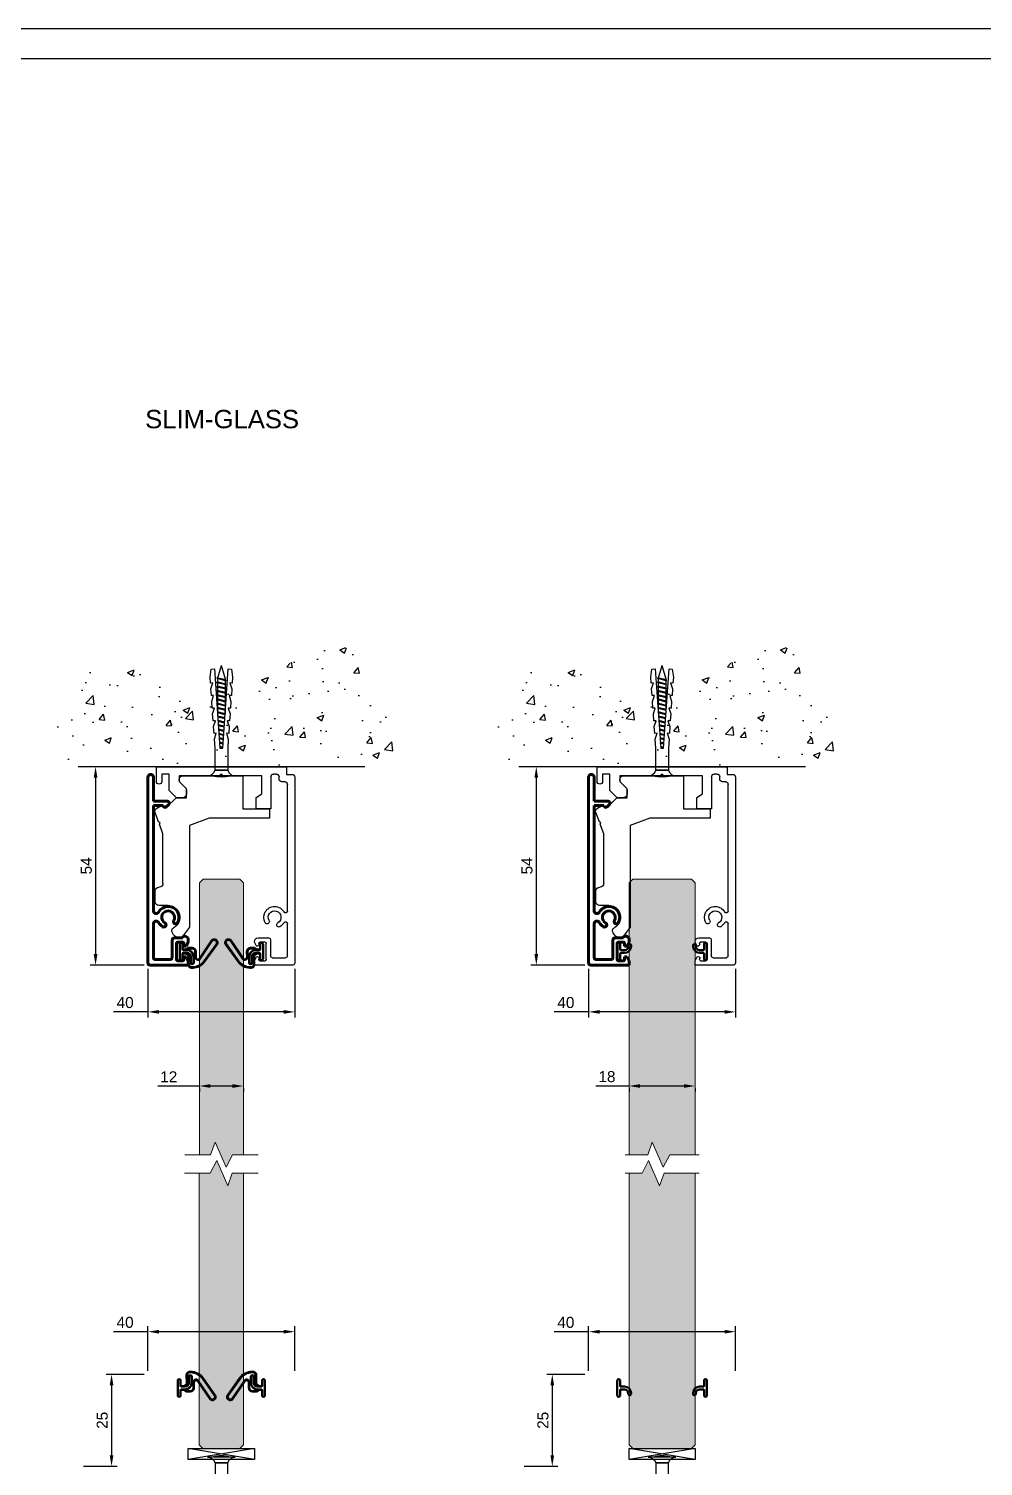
# Model space of a CAD drawing. Header units: millimetres. Extents: x 1915 to 2760, y 1145 to 1739.
# Drawn here: x 2077.9 to 2337.8, y 1347.7 to 1739 of the extents above; entities that cross this region are included whole.
import ezdxf

# ---------------------------------------------------------------- set-up
doc = ezdxf.new("R2010")
doc.units = ezdxf.units.MM
for name, color, linetype in [('48800_-_L2315', 7, 'Continuous'), ('48800_-_L3000', 7, 'Continuous'), ('Blocchi', 7, 'Continuous'), ('PARTENZA_VERTICA', 7, 'Continuous'), ('quote', 3, 'Continuous')]:
    doc.layers.add(name, color=color, linetype=linetype)
for name, color, linetype, lineweight in [('ALUMINIUM', 7, 'Continuous', 30), ('GLASS & JOINTS', 250, 'Continuous', 13), ('Guarnizioni', 30, 'Continuous', 70), ('NOTES', 7, 'Continuous', 15)]:
    doc.layers.add(name, color=color, linetype=linetype, lineweight=lineweight)
doc.layers.add('GLASS HATCH', color=7, linetype='Continuous', true_color=0xb8ffed, transparency=0.5)
doc.styles.get("Standard").update_dxf_attribs({"font": 'arial.ttf'})
doc.dimstyles.new('ISO-25$0', dxfattribs={"dimtxt": 3, "dimasz": 3, "dimexe": 1.5, "dimexo": 1.5, "dimgap": 1, "dimtad": 1, "dimtxsty": 'Standard', "dimcen": 2.5, "dimadec": 0, "dimazin": 0, "dimtfac": 1, "dimtmove": 0, "dimatfit": 3, "dimfxl": 1, "dimarcsym": 0})

# ---------------------------------------------------------------- blocks, each defined once
blk = doc.blocks.new('*D10')
at = {"layer": 'Defpoints', "color": 0, "transparency": 16777216}
for p in [(2124.35, 1451.99), (2136.35, 1451.99), (2136.35, 1451.21)]:
    blk.add_point(p, dxfattribs=at)
at = {"layer": 'quote', "color": 0, "lineweight": -2, "transparency": 16777216}
for p, q in [((2124.35, 1451.21), (2113, 1451.21)), ((2124.35, 1450.49), (2124.35, 1449.71)), ((2133.35, 1451.21), (2127.35, 1451.21)), ((2136.35, 1450.49), (2136.35, 1449.71))]:
    blk.add_line(p, q, dxfattribs=at)
at = {"layer": 'quote', "color": 0, "transparency": 16777216}
for points in [[(2127.35, 1451.71), (2127.35, 1450.71), (2124.35, 1451.21)], [(2133.35, 1451.71), (2133.35, 1450.71), (2136.35, 1451.21)]]:
    blk.add_solid(points, dxfattribs=at)
at = {"layer": 'quote', "color": 0, "transparency": 16777216, "insert": (2115.99, 1453.71), "char_height": 3, "attachment_point": 5}
blk.add_mtext('12', dxfattribs=at)
blk = doc.blocks.new('tassello')
at = {"color": 3}
blk.add_lwpolyline([(3, 0), (-3, 0, -0.340122), (-1.38, -1.25), (1.38, -1.25, -0.340122)], format="xyb", close=True, dxfattribs=at)
blk.add_lwpolyline([(1.87, 0, 0.133333), (-1.88, 0)], format="xyb", dxfattribs=at)
blk.add_lwpolyline([(1.38, -1.25), (-1.38, -1.25), (-1.38, -6), (-1.51, -8), (-1.1, -9.28), (-1.6, -9.24), (-1.71, -10.74), (-1.29, -12.02), (-1.79, -11.99), (-1.9, -13.48), (-1.49, -14.76), (-1.99, -14.73), (-2.09, -16.23), (-1.68, -17.51), (-2.18, -17.47), (-2.28, -18.97), (-1.87, -20.25), (-2.37, -20.22), (-2.46, -21.46), (-2.2, -23.23), (-1.51, -23.28), (-0.3, -6), (0.3, -6), (1.51, -23.28), (2.2, -23.23), (2.46, -21.46), (2.37, -20.22), (1.87, -20.25), (2.28, -18.97), (2.18, -17.47), (1.68, -17.51), (2.09, -16.23), (1.99, -14.73), (1.49, -14.76), (1.9, -13.48), (1.79, -11.99), (1.29, -12.02), (1.71, -10.74), (1.6, -9.24), (1.1, -9.28), (1.51, -8), (1.38, -6)], close=True, dxfattribs=at)
at = {"color": 8}
for points in [[(0.31, -6.22), (-0.32, -6.38)], [(0.3, -6.02), (-0.31, -6.17)], [(0.5, -8.96), (-0.52, -9.21)], [(0.49, -8.76), (-0.51, -9)], [(0.44, -8.05), (-0.46, -8.27)], [(0.43, -7.85), (-0.44, -8.06)], [(0.38, -7.14), (-0.39, -7.32)], [(0.36, -6.93), (-0.38, -7.11)], [(0.75, -12.41), (-0.77, -12.78)], [(0.7, -11.7), (-0.72, -12.05)], [(0.68, -11.5), (-0.71, -11.84)], [(0.63, -10.79), (-0.65, -11.1)], [(0.62, -10.59), (-0.64, -10.89)], [(0.57, -9.87), (-0.59, -10.16)], [(0.55, -9.67), (-0.57, -9.95)], [(0.92, -15.36), (-0.93, -15.81)], [(0.89, -14.44), (-0.92, -14.88)], [(0.92, -15.15), (-0.93, -15.61)], [(0.87, -14.24), (-0.9, -14.67)], [(0.82, -13.53), (-0.85, -13.94)], [(0.81, -13.32), (-0.84, -13.73)], [(-0.82, -13.72), (-0.82, -13.55)], [(-0.82, -14.65), (-0.82, -13.93)], [(-0.82, -15.58), (-0.82, -14.86)], [(0.76, -12.61), (-0.79, -12.99)], [(0.83, -14.25), (0.83, -13.55)], [(0.83, -15.18), (0.83, -14.45)], [(0.83, -16.11), (0.83, -15.38)], [(0.92, -16.29), (-0.93, -16.74)], [(0.92, -17.22), (-0.93, -17.67)], [(0.92, -18.14), (-0.93, -18.6)], [(0.92, -16.08), (-0.93, -16.53)], [(0.92, -17.01), (-0.93, -17.46)], [(0.92, -17.94), (-0.93, -18.39)], [(-0.82, -16.51), (-0.82, -15.79)], [(-0.82, -17.44), (-0.82, -16.72)], [(-0.82, -18.37), (-0.82, -17.64)], [(-0.82, -19.3), (-0.82, -18.57)], [(0.83, -17.03), (0.83, -16.31)], [(0.83, -17.96), (0.83, -17.24)], [(0.83, -18.89), (0.83, -18.17)], [(0.92, -19.07), (-0.93, -19.53)], [(0.92, -20), (-0.93, -20.45)], [(0.92, -20.93), (-0.93, -21.38)], [(0.92, -18.87), (-0.93, -19.32)], [(0.92, -19.8), (-0.93, -20.25)], [(0.92, -20.72), (-0.93, -21.18)], [(-0.82, -20.22), (-0.82, -19.5)], [(-0.82, -21.15), (-0.82, -20.43)], [(-0.8, -21.35), (0, -24.04)], [(0.83, -21.29), (0, -24.04)], [(0.83, -19.82), (0.83, -19.1)], [(0.83, -20.75), (0.83, -20.03)], [(0.83, -21.29), (0.83, -20.95)]]:
    blk.add_lwpolyline(points, dxfattribs=at)
for points in [[(-0.93, -15.61, 0.243659), (-0.93, -15.81)], [(0.92, -15.36, 0.243659), (0.92, -15.15)], [(-0.93, -16.53, 0.243659), (-0.93, -16.74)], [(-0.93, -17.46, 0.243659), (-0.93, -17.67)], [(-0.93, -18.39, 0.243659), (-0.93, -18.6)], [(0.92, -16.29, 0.243659), (0.92, -16.08)], [(0.92, -17.22, 0.243659), (0.92, -17.01)], [(0.92, -18.14, 0.243659), (0.92, -17.94)], [(-0.93, -19.32, 0.243659), (-0.93, -19.53)], [(-0.93, -20.25, 0.243659), (-0.93, -20.45)], [(-0.93, -21.18, 0.243659), (-0.93, -21.38)], [(0.92, -19.07, 0.243659), (0.92, -18.87)], [(0.92, -20, 0.243659), (0.92, -19.8)], [(0.92, -20.93, 0.243659), (0.92, -20.72)]]:
    blk.add_lwpolyline(points, format="xyb", dxfattribs=at)
blk = doc.blocks.new('binario Glass')
at = {"layer": 'ALUMINIUM', "color": 6}
for p, q in [((19.5, 54), (9, 54)), ((9, 54), (9, 52.8)), ((9, 52.8), (9.45, 51.96)), ((10.5, 52.8), (11.9, 52.8)), ((12.2, 52.5), (12.2, 48.1)), ((13.4, 47.1), (13.4, 51.5)), ((13.9, 52), (17.5, 52)), ((18, 51.5), (18, 42.7)), ((20, 2.85), (20, 53.5)), ((9.45, 48.64), (9, 47.8)), ((9, 47.8), (9, 47.6)), ((10.2, 48.1), (10.2, 48.45)), ((11.9, 47.8), (10.5, 47.8)), ((10, 46.6), (12.9, 46.6)), ((18, 39.3), (18, 4.85)), ((-12.2, 8.45), (-14.2, 6.45)), ((-10.5, 8.45), (-12.2, 8.45)), ((13.5, 11.5), (9.5, 11.5)), ((9.5, 11.5), (9.5, 8.4)), ((9.5, 8.4), (11, 7.35)), ((13.5, 2.75), (13.5, 11.5)), ((-17.7, 4), (-17.7, 0)), ((-16.2, 2), (-16.2, 4)), ((-14.2, 6.45), (-14.2, 2)), ((-11.5, 4), (-9.79, 5.71)), ((-11.5, 2.5), (-11.5, 4)), ((-9.5, 6.41), (-9.5, 7.45)), ((11, 7.35), (11, 2.5)), ((17.25, 4.1), (16.45, 4.1)), ((-17.7, 0), (17.7, 0)), ((-14.2, 2), (-16.2, 2)), ((-0.5, 2.5), (-11.5, 2.5)), ((0, 2), (-0.5, 2.5)), ((0.5, 2.5), (0, 2)), ((11, 2.5), (0.5, 2.5)), ((14.95, 2), (14.25, 2)), ((15.7, 3.35), (15.7, 2.75)), ((17.7, 0), (17.7, 2.1)), ((17.7, 2.1), (19.25, 2.1))]:
    blk.add_line(p, q, dxfattribs=at)
for centre, radius, start, end in [((9.86, 52.13), 0.443, 201.6307, 32.8657), ((10.5, 52.5), 0.3, 90, 206.5651), ((11.9, 52.5), 0.3, 0, 90), ((13.9, 51.5), 0.5, 90, 180), ((17.5, 51.5), 0.5, 0, 90), ((19.5, 53.5), 0.5, 0, 90), ((10, 47.6), 1, 180, 270), ((9.8, 48.45), 0.4, 0, 151.9275), ((10.5, 48.1), 0.3, 180, 270), ((11.9, 48.1), 0.3, 270, 0), ((12.9, 47.1), 0.5, 270, 0), ((15.67, 43.04), 0.6, 60.2075, 240.2075), ((14.5, 41), 2.95, 29.5918, 60.2075), ((14.5, 41), 2.95, 149.7925, 330.4082), ((12.47, 42.18), 0.6, 329.7925, 149.7925), ((14.5, 41), 1.75, 149.7925, 60.2075), ((17.5, 42.7), 0.5, 209.5918, 0), ((17.5, 39.3), 0.5, 0, 150.4082), ((-10.5, 7.45), 1, 0, 90), ((-16.95, 4), 0.75, 0, 180), ((-10.5, 6.41), 1, 315, 0), ((16.45, 3.35), 0.75, 90, 180), ((17.25, 4.85), 0.75, 270, 0), ((14.25, 2.75), 0.75, 180, 270), ((14.95, 2.75), 0.75, 270, 0), ((19.25, 2.85), 0.75, 270, 0)]:
    blk.add_arc(centre, radius, start, end, dxfattribs=at)
blk = doc.blocks.new('copertina Glass')
at = {"layer": 'Guarnizioni', "color": 4}
for p, q in [((-5.5, 12.5), (-5.5, -38.15)), ((5.5, 13), (-5, 13)), ((2.6, 11.8), (4, 11.8)), ((4.93, 10.75), (5.5, 11.8)), ((5.5, 11.8), (5.5, 13)), ((-4, 1.77), (-4, 11)), ((-3.5, 11.5), (0.6, 11.5)), ((1.1, 11), (1.1, 6.1)), ((2.3, 7.1), (2.3, 11.5)), ((4.3, 11.5), (4.3, 10.75)), ((4.3, 10.75), (4.93, 10.75)), ((4.93, 7.85), (4.3, 7.85)), ((4.3, 7.85), (4.3, 7.1)), ((5.5, 6.8), (4.93, 7.85)), ((1.6, 5.6), (3.98, 5.6)), ((4, 6.8), (2.6, 6.8)), ((4.08, 5.3), (4.23, 5.1)), ((4.55, 5.04), (5.5, 5.6)), ((5.5, 5.6), (5.5, 6.8)), ((-4, -30.4), (-4, -1.77)), ((-1.35, -30.4), (-4, -30.4)), ((0.21, -30.75), (-0.49, -30.05)), ((-4, -38.15), (-4, -31.6)), ((-4, -31.6), (-0.15, -31.6))]:
    blk.add_line(p, q, dxfattribs=at)
for centre, radius, start, end in [((-5, 12.5), 0.5, 90, 180), ((2.6, 11.5), 0.3, 90, 180), ((4, 11.5), 0.3, 0, 90), ((-3.5, 11), 0.5, 90, 180), ((0.6, 11), 0.5, 0, 90), ((1.6, 6.1), 0.5, 180, 270), ((2.6, 7.1), 0.3, 180, 270), ((4.48, 5.6), 0.5, 180, 216.8699), ((4, 7.1), 0.3, 270, 0), ((4.43, 5.25), 0.25, 216.8699, 300.8099), ((-3.25, 1.77), 0.75, 180, 331.4474), ((0, 0), 2.95, 119.7925, 151.4474), ((0, 0), 2.95, 208.5526, 30.2075), ((0, 0), 1.75, 119.7925, 30.2075), ((-1.17, 2.04), 0.6, 299.7925, 119.7925), ((2.03, 1.18), 0.6, 30.2075, 210.2075), ((-3.25, -1.77), 0.75, 28.5526, 180), ((-0.85, -30.4), 0.5, 45, 180), ((-0.15, -31.1), 0.5, 270, 45), ((-4.75, -38.15), 0.75, 180, 0)]:
    blk.add_arc(centre, radius, start, end, dxfattribs=at)
blk = doc.blocks.new('fermavetro Glass')
for p, q in [((2071.71, 1538.56), (2071.24, 1538.56)), ((2073.89, 1535.66), (2071.71, 1538.56)), ((2069.59, 1537.69), (2069.27, 1537.22)), ((2073.89, 1507.95), (2073.89, 1535.66)), ((2064.59, 1528.76), (2064.59, 1525.76)), ((2068.09, 1529.76), (2065.59, 1529.76)), ((2065.59, 1524.76), (2065.69, 1524.76)), ((2066.69, 1523.76), (2066.69, 1510.23)), ((2065.5, 1507.01), (2064.55, 1504.45)), ((2065.88, 1507.18), (2065.5, 1507.01)), ((2066.69, 1510.23), (2065.7, 1507.57)), ((2065.7, 1507.57), (2065.88, 1507.18)), ((2079.29, 1505.96), (2073.89, 1507.95)), ((2065, 1503.23), (2066.09, 1502.62)), ((2066.84, 1503.06), (2067.59, 1503.06)), ((2067.59, 1503.06), (2070.24, 1500.41)), ((2095.69, 1505.96), (2079.29, 1505.96)), ((2088.39, 1494.46), (2088.39, 1503.46)), ((2088.39, 1503.46), (2095.69, 1503.46)), ((2095.69, 1503.46), (2095.69, 1505.96)), ((2070.24, 1500.41), (2073.09, 1500.41)), ((2073.09, 1500.41), (2073.09, 1497.96)), ((2071.09, 1495.54), (2071.09, 1495.46)), ((2073.09, 1497.96), (2071.38, 1496.25)), ((2072.09, 1494.46), (2088.39, 1494.46))]:
    blk.add_line(p, q)
for centre, radius, start, end in [((2071.24, 1536.56), 2, 90, 145.4447), ((2068.09, 1532.96), 3.2, 270, 61.5631), ((2070.09, 1536.65), 1, 145.4447, 241.5631), ((2065.59, 1528.76), 1, 90, 180), ((2065.59, 1525.76), 1, 180, 270), ((2065.69, 1523.76), 1, 0, 90), ((2065.49, 1504.1), 1, 159.7, 240.8), ((2066.34, 1503.06), 0.5, 240.8, 0), ((2072.09, 1495.54), 1, 135, 180), ((2072.09, 1495.46), 1, 180, 270)]:
    blk.add_arc(centre, radius, start, end)
blk = doc.blocks.new('48800')
at = {"layer": '48800_-_L3000', "linetype": 'Continuous', "lineweight": 5}
h = blk.add_hatch(dxfattribs=at)
h.set_pattern_fill('LINE', color=3, scale=2, angle=45, style=0)
h.set_pattern_definition([(45, (-6239.775, -3270.2284), (-4.490128, 4.490128), [])])
edge = h.paths.add_edge_path()
edge.add_arc((9.4, 2.41), 0.897, 334.1295, 494.3643)
edge.add_line((8.77, 3.05), (5.44, -1.86))
edge.add_arc((4.92, -1.52), 0.632, 270, 326.6991, ccw=False)
edge.add_arc((5, -1.51), 0.64, 180.3129, 262.8679, ccw=False)
edge.add_line((4.36, -1.52), (4.39, -0.03))
edge.add_arc((3.39, -0.03), 1, 0, 90)
edge.add_line((3.39, 0.97), (2.4, 0.97))
edge.add_arc((2.4, 0.71), 0.253, 90, 120)
edge.add_line((2.27, 0.93), (1.59, 0.54))
edge.add_arc((1.47, 0.76), 0.253, 270, 300, ccw=False)
edge.add_line((1.47, 0.51), (1.01, 0.51))
edge.add_line((1.01, 0.51), (1.01, 0.41))
edge.add_line((1.01, 0.41), (1.47, 0.41))
edge.add_arc((1.47, 0.76), 0.353, 270, 300)
edge.add_line((1.64, 0.45), (2.32, 0.85))
edge.add_arc((2.4, 0.71), 0.153, 90, 120, ccw=False)
edge.add_line((2.4, 0.87), (3.39, 0.87))
edge.add_arc((3.39, -0.03), 0.9, 0.0699, 90, ccw=False)
edge.add_line((4.29, -0.03), (4.26, -1.51))
edge.add_arc((5, -1.51), 0.74, 180.2005, 263.35)
edge.add_arc((4.92, -1.52), 0.732, 269.5118, 326.6433)
edge.add_line((5.53, -1.92), (8.85, 2.99))
edge.add_arc((9.4, 2.41), 0.797, -25.2784, 133.6585, ccw=False)
edge.add_line((10.12, 2.07), (6.71, -2.69))
edge.add_arc((3.54, -0.42), 3.9, 270, 324.4343, ccw=False)
edge.add_line((3.54, -4.32), (3.25, -4.32))
edge.add_arc((3.27, -3.48), 0.839, 196.694, 268.7318, ccw=False)
edge.add_line((2.47, -3.72), (2.5, -1.15))
edge.add_arc((2.15, -1.15), 0.353, 359.8862, 420)
edge.add_line((2.32, -0.85), (1.64, -0.45))
edge.add_arc((1.47, -0.76), 0.353, 60, 90)
edge.add_line((1.47, -0.41), (1.01, -0.41))
edge.add_line((1.01, -0.41), (1.01, -0.51))
edge.add_line((1.01, -0.51), (1.47, -0.51))
edge.add_arc((1.47, -0.76), 0.253, 60, 90, ccw=False)
edge.add_line((1.59, -0.54), (2.27, -0.93))
edge.add_arc((2.15, -1.15), 0.253, 0, 60, ccw=False)
edge.add_line((2.4, -1.15), (2.37, -3.74))
edge.add_arc((3.27, -3.48), 0.939, 195.7327, 268.8012)
edge.add_line((3.25, -4.42), (3.54, -4.42))
edge.add_arc((3.54, -0.42), 4, 270, 324.4343)
edge.add_line((6.8, -2.75), (10.2, 2.02))
at = {"layer": '48800_-_L2315', "color": 3, "linetype": 'Continuous', "lineweight": 50}
for p, q in [((2.37, 0.86), (2.37, 0.81)), ((2.37, 0.38), (2.37, 0.33)), ((3.25, 0.87), (3.25, 0.82)), ((2.37, -0.45), (2.37, -0.5)), ((2.37, -0.81), (2.37, -0.88)), ((3.25, -0.09), (3.25, -0.17)), ((3.25, -3.38), (3.25, -3.43)), ((3.25, -4.27), (3.25, -4.32))]:
    blk.add_line(p, q, dxfattribs=at)
at = {"layer": '48800_-_L3000', "color": 3, "linetype": 'Continuous', "lineweight": 50}
for p, q in [((0, 2.02), (0, -2.02)), ((0.76, 0.63), (0.76, 2.02)), ((1.47, 0.51), (1.01, 0.51)), ((1.01, 0.51), (1.01, 0.41)), ((1.01, 0.41), (1.47, 0.41)), ((1.96, 0.38), (1.01, 0.38)), ((2.27, 0.93), (1.59, 0.54)), ((1.64, 0.45), (2.32, 0.85)), ((2.35, 0.8), (1.7, 0.43)), ((1.7, 0.43), (1.96, 0.43)), ((3.39, 0.97), (2.4, 0.97)), ((2.4, 0.87), (3.39, 0.87)), ((3.39, 0.82), (2.4, 0.82)), ((8.77, 3.05), (5.44, -1.86)), ((5.53, -1.92), (8.85, 2.99)), ((8.88, 2.95), (5.57, -1.95)), ((6.67, -2.66), (10.07, 2.09)), ((10.12, 2.07), (6.71, -2.69)), ((6.8, -2.75), (10.2, 2.02)), ((0.76, -2.02), (0.76, -0.63)), ((1.01, -0.38), (2, -0.38)), ((1.47, -0.41), (1.01, -0.41)), ((1.01, -0.41), (1.01, -0.51)), ((1.01, -0.51), (1.47, -0.51)), ((1.59, -0.54), (2.27, -0.93)), ((2.32, -0.85), (1.64, -0.45)), ((2, -0.43), (1.7, -0.43)), ((1.7, -0.43), (2.35, -0.8)), ((2.4, -1.15), (2.37, -3.74)), ((2.47, -3.72), (2.5, -1.15)), ((2.55, -1.15), (2.52, -3.72)), ((2.95, -3.02), (2.95, -1.38)), ((3, -1.38), (3, -3.02)), ((3.76, -3.02), (3.76, -1.42)), ((3.81, -1.42), (3.81, -3.02)), ((4.21, -1.51), (4.24, -0.03)), ((4.29, -0.03), (4.26, -1.51)), ((4.36, -1.52), (4.39, -0.03)), ((3.25, -4.27), (3.54, -4.27)), ((3.54, -4.32), (3.25, -4.32)), ((3.25, -4.42), (3.54, -4.42))]:
    blk.add_line(p, q, dxfattribs=at)
for centre, radius, start, end in [((0.38, 2.02), 0.379, 0, 180), ((1.01, 0.63), 0.253, 180, 270), ((1.47, 0.76), 0.253, 270, 300), ((1.47, 0.76), 0.353, 270, 300), ((1.96, -1.42), 1.85, 0, 90), ((1.96, -1.42), 1.8, 0, 90), ((2.4, 0.71), 0.253, 90, 120), ((2.4, 0.71), 0.153, 90, 120), ((2.4, 0.71), 0.103, 90, 120), ((3.39, -0.03), 1, 0, 90), ((3.39, -0.03), 0.9, 0.0699, 90), ((3.39, -0.03), 0.85, 0.1094, 90), ((9.4, 2.41), 0.897, 334.1295, 134.3643), ((9.4, 2.41), 0.797, 334.7216, 133.6585), ((9.4, 2.41), 0.747, 335.0614, 133.2533), ((0.38, -2.02), 0.379, 180, 0), ((1.01, -0.63), 0.253, 90, 180), ((1.47, -0.76), 0.353, 60, 90), ((1.47, -0.76), 0.253, 60, 90), ((2, -1.38), 1, 0, 90), ((2, -1.38), 0.95, 0, 90), ((2.15, -1.15), 0.253, 0, 60), ((2.15, -1.15), 0.353, 359.8862, 60), ((2.15, -1.15), 0.403, 359.846, 60), ((3.27, -3.48), 0.939, 195.7327, 268.8012), ((3.27, -3.48), 0.839, 196.694, 268.7318), ((3.27, -3.48), 0.789, 197.2424, 268.6922), ((3.38, -3.02), 0.429, 180, 0), ((3.38, -3.02), 0.379, 180, 0), ((3.54, -0.42), 3.85, 270, 324.4343), ((3.54, -0.42), 3.9, 270, 324.4343), ((3.54, -0.42), 4, 270, 324.4343), ((5, -1.51), 0.79, 180.1525, 263.5452), ((5, -1.51), 0.74, 180.2005, 263.35), ((5, -1.51), 0.64, 180.3129, 262.8679), ((4.92, -1.52), 0.732, 269.5118, 326.6433), ((4.92, -1.52), 0.782, 269.3145, 326.6195), ((4.92, -1.52), 0.632, 270, 326.6991)]:
    blk.add_arc(centre, radius, start, end, dxfattribs=at)
at = {"layer": 'PARTENZA_VERTICA', "color": 3, "linetype": 'Continuous', "lineweight": 50}
for p, q in [((2.2, 0.72), (2.2, 0.77)), ((2.2, 0.36), (2.2, 0.41)), ((2.2, -0.45), (2.2, -0.4)), ((2.2, -0.77), (2.2, -0.72))]:
    blk.add_line(p, q, dxfattribs=at)
blk = doc.blocks.new('*D11')
at = {"layer": 'Defpoints', "color": 0, "transparency": 16777216}
for p in [(2241.32, 1451.99), (2259.32, 1451.99), (2259.32, 1451.21)]:
    blk.add_point(p, dxfattribs=at)
at = {"layer": 'quote', "color": 0, "lineweight": -2, "transparency": 16777216}
for p, q in [((2241.32, 1451.21), (2232.3, 1451.21)), ((2241.32, 1450.49), (2241.32, 1449.71)), ((2256.32, 1451.21), (2244.32, 1451.21)), ((2259.32, 1450.49), (2259.32, 1449.71))]:
    blk.add_line(p, q, dxfattribs=at)
at = {"layer": 'quote', "color": 0, "transparency": 16777216}
for points in [[(2244.32, 1451.71), (2244.32, 1450.71), (2241.32, 1451.21)], [(2256.32, 1451.71), (2256.32, 1450.71), (2259.32, 1451.21)]]:
    blk.add_solid(points, dxfattribs=at)
at = {"layer": 'quote', "color": 0, "transparency": 16777216, "insert": (2235.31, 1453.74), "char_height": 3, "attachment_point": 5}
blk.add_mtext('18', dxfattribs=at)
blk = doc.blocks.new('spessore 3mm')
at = {"layer": 'Blocchi', "color": 8}
for p, q in [((9, 3), (-9, 0)), ((9, 0), (-9, 3)), ((-9, 3), (9, 3)), ((-9, 0), (-9, 3)), ((9, 0), (-9, 0)), ((9, 3), (9, 0))]:
    blk.add_line(p, q, dxfattribs=at)
blk = doc.blocks.new('Cartiglio A3')
at = {"color": 6}
for points in [[(0, 726.876), (0, 0), (1034.376, 0), (1034.376, 726.876)], [(10, 716.876), (10, 10), (1024.376, 10), (1024.376, 716.876)]]:
    blk.add_lwpolyline(points, close=True, dxfattribs=at)
blk = doc.blocks.new('GUARNIZIONE PANNELLO CIECO')
at = {"layer": '48800_-_L3000', "color": 3, "linetype": 'Continuous', "lineweight": 50}
for p, q in [((-2.02, 0), (2.02, 0)), ((-0.63, -0.76), (-2.02, -0.76)), ((-0.38, -1.96), (-0.38, -1.01)), ((0.38, -1.01), (0.38, -2)), ((2.02, -0.76), (0.63, -0.76)), ((1.38, -3), (1.59, -3)), ((1.59, -3.76), (1.42, -3.76))]:
    blk.add_line(p, q, dxfattribs=at)
for centre, radius, start, end in [((-2.02, -0.38), 0.379, 90, 270), ((-0.63, -1.01), 0.253, 0, 90), ((1.42, -1.96), 1.8, 180, 270), ((0.63, -1.01), 0.253, 90, 180), ((1.38, -2), 1, 180, 270), ((1.59, -3.38), 0.379, 270, 90), ((2.02, -0.38), 0.379, 270, 90)]:
    blk.add_arc(centre, radius, start, end, dxfattribs=at)
blk = doc.blocks.new('*D38')
at = {"layer": 'Defpoints', "color": 0, "transparency": 16777216}
for p in [(2110.32, 1484.62), (2150.32, 1484.62), (2110.32, 1471.38)]:
    blk.add_point(p, dxfattribs=at)
at = {"layer": 'quote', "color": 0, "lineweight": -2, "transparency": 16777216}
for p, q in [((2110.32, 1483.12), (2110.32, 1469.88)), ((2150.32, 1483.12), (2150.32, 1469.88)), ((2110.32, 1471.38), (2100.92, 1471.38)), ((2147.32, 1471.38), (2113.32, 1471.38))]:
    blk.add_line(p, q, dxfattribs=at)
at = {"layer": 'quote', "color": 0, "transparency": 16777216}
for points in [[(2113.32, 1471.88), (2113.32, 1470.88), (2110.32, 1471.38)], [(2147.32, 1471.88), (2147.32, 1470.88), (2150.32, 1471.38)]]:
    blk.add_solid(points, dxfattribs=at)
at = {"layer": 'quote', "color": 0, "transparency": 16777216, "insert": (2104.12, 1473.91), "char_height": 3, "attachment_point": 5}
blk.add_mtext('40', dxfattribs=at)
blk = doc.blocks.new('*D39')
at = {"layer": 'Defpoints', "color": 0, "transparency": 16777216}
for p in [(2101.26, 1538.12), (2096.07, 1484.12), (2110.82, 1484.12)]:
    blk.add_point(p, dxfattribs=at)
at = {"layer": 'quote', "color": 0, "lineweight": -2, "transparency": 16777216}
for p, q in [((2099.76, 1538.12), (2094.57, 1538.12)), ((2096.07, 1535.12), (2096.07, 1487.12)), ((2109.32, 1484.12), (2094.57, 1484.12))]:
    blk.add_line(p, q, dxfattribs=at)
at = {"layer": 'quote', "color": 0, "transparency": 16777216}
for points in [[(2095.57, 1535.12), (2096.57, 1535.12), (2096.07, 1538.12)], [(2095.57, 1487.12), (2096.57, 1487.12), (2096.07, 1484.12)]]:
    blk.add_solid(points, dxfattribs=at)
at = {"layer": 'quote', "color": 0, "transparency": 16777216, "insert": (2093.55, 1511.12), "char_height": 3, "attachment_point": 5, "rotation": 90}
blk.add_mtext('54', dxfattribs=at)
blk = doc.blocks.new('*D40')
at = {"layer": 'Defpoints', "color": 0, "transparency": 16777216}
for p in [(2110.32, 1384.33), (2110.32, 1372.21), (2150.32, 1372.21)]:
    blk.add_point(p, dxfattribs=at)
at = {"layer": 'quote', "color": 0, "lineweight": -2, "transparency": 16777216}
for p, q in [((2110.32, 1373.71), (2110.32, 1385.83)), ((2150.32, 1373.71), (2150.32, 1385.83)), ((2110.32, 1384.33), (2100.91, 1384.33)), ((2147.32, 1384.33), (2113.32, 1384.33))]:
    blk.add_line(p, q, dxfattribs=at)
at = {"layer": 'quote', "color": 0, "transparency": 16777216}
for points in [[(2113.32, 1384.83), (2113.32, 1383.83), (2110.32, 1384.33)], [(2147.32, 1384.83), (2147.32, 1383.83), (2150.32, 1384.33)]]:
    blk.add_solid(points, dxfattribs=at)
at = {"layer": 'quote', "color": 0, "transparency": 16777216, "insert": (2104.11, 1386.86), "char_height": 3, "attachment_point": 5}
blk.add_mtext('40', dxfattribs=at)
blk = doc.blocks.new('*D41')
at = {"layer": 'Defpoints', "color": 0, "transparency": 16777216}
for p in [(2110.82, 1372.71), (2091.29, 1347.71), (2100.42, 1347.71)]:
    blk.add_point(p, dxfattribs=at)
at = {"layer": 'quote', "color": 0, "lineweight": -2, "transparency": 16777216}
for p, q in [((2109.32, 1372.71), (2098.92, 1372.71)), ((2100.42, 1369.71), (2100.42, 1350.71)), ((2092.79, 1347.71), (2101.92, 1347.71))]:
    blk.add_line(p, q, dxfattribs=at)
at = {"layer": 'quote', "color": 0, "transparency": 16777216}
for points in [[(2099.92, 1369.71), (2100.92, 1369.71), (2100.42, 1372.71)], [(2099.92, 1350.71), (2100.92, 1350.71), (2100.42, 1347.71)]]:
    blk.add_solid(points, dxfattribs=at)
at = {"layer": 'quote', "color": 0, "transparency": 16777216, "insert": (2097.89, 1360.21), "char_height": 3, "attachment_point": 5, "rotation": 90}
blk.add_mtext('25', dxfattribs=at)
blk = doc.blocks.new('*D42')
at = {"layer": 'Defpoints', "color": 0, "transparency": 16777216}
for p in [(2230.32, 1484.62), (2270.32, 1484.62), (2230.32, 1471.38)]:
    blk.add_point(p, dxfattribs=at)
at = {"layer": 'quote', "color": 0, "lineweight": -2, "transparency": 16777216}
for p, q in [((2230.32, 1483.12), (2230.32, 1469.88)), ((2270.32, 1483.12), (2270.32, 1469.88)), ((2230.32, 1471.38), (2220.92, 1471.38)), ((2267.32, 1471.38), (2233.32, 1471.38))]:
    blk.add_line(p, q, dxfattribs=at)
at = {"layer": 'quote', "color": 0, "transparency": 16777216}
for points in [[(2233.32, 1471.88), (2233.32, 1470.88), (2230.32, 1471.38)], [(2267.32, 1471.88), (2267.32, 1470.88), (2270.32, 1471.38)]]:
    blk.add_solid(points, dxfattribs=at)
at = {"layer": 'quote', "color": 0, "transparency": 16777216, "insert": (2224.12, 1473.91), "char_height": 3, "attachment_point": 5}
blk.add_mtext('40', dxfattribs=at)
blk = doc.blocks.new('*D43')
at = {"layer": 'Defpoints', "color": 0, "transparency": 16777216}
for p in [(2221.26, 1538.12), (2216.07, 1484.12), (2230.82, 1484.12)]:
    blk.add_point(p, dxfattribs=at)
at = {"layer": 'quote', "color": 0, "lineweight": -2, "transparency": 16777216}
for p, q in [((2219.76, 1538.12), (2214.57, 1538.12)), ((2216.07, 1535.12), (2216.07, 1487.12)), ((2229.32, 1484.12), (2214.57, 1484.12))]:
    blk.add_line(p, q, dxfattribs=at)
at = {"layer": 'quote', "color": 0, "transparency": 16777216}
for points in [[(2215.57, 1535.12), (2216.57, 1535.12), (2216.07, 1538.12)], [(2215.57, 1487.12), (2216.57, 1487.12), (2216.07, 1484.12)]]:
    blk.add_solid(points, dxfattribs=at)
at = {"layer": 'quote', "color": 0, "transparency": 16777216, "insert": (2213.55, 1511.12), "char_height": 3, "attachment_point": 5, "rotation": 90}
blk.add_mtext('54', dxfattribs=at)
blk = doc.blocks.new('*D44')
at = {"layer": 'Defpoints', "color": 0, "transparency": 16777216}
for p in [(2230.32, 1384.33), (2230.32, 1372.21), (2270.32, 1372.21)]:
    blk.add_point(p, dxfattribs=at)
at = {"layer": 'quote', "color": 0, "lineweight": -2, "transparency": 16777216}
for p, q in [((2230.32, 1373.71), (2230.32, 1385.83)), ((2270.32, 1373.71), (2270.32, 1385.83)), ((2230.32, 1384.33), (2220.91, 1384.33)), ((2267.32, 1384.33), (2233.32, 1384.33))]:
    blk.add_line(p, q, dxfattribs=at)
at = {"layer": 'quote', "color": 0, "transparency": 16777216}
for points in [[(2233.32, 1384.83), (2233.32, 1383.83), (2230.32, 1384.33)], [(2267.32, 1384.83), (2267.32, 1383.83), (2270.32, 1384.33)]]:
    blk.add_solid(points, dxfattribs=at)
at = {"layer": 'quote', "color": 0, "transparency": 16777216, "insert": (2224.11, 1386.86), "char_height": 3, "attachment_point": 5}
blk.add_mtext('40', dxfattribs=at)
blk = doc.blocks.new('*D45')
at = {"layer": 'Defpoints', "color": 0, "transparency": 16777216}
for p in [(2230.82, 1372.71), (2211.29, 1347.71), (2220.42, 1347.71)]:
    blk.add_point(p, dxfattribs=at)
at = {"layer": 'quote', "color": 0, "lineweight": -2, "transparency": 16777216}
for p, q in [((2229.32, 1372.71), (2218.92, 1372.71)), ((2220.42, 1369.71), (2220.42, 1350.71)), ((2212.79, 1347.71), (2221.92, 1347.71))]:
    blk.add_line(p, q, dxfattribs=at)
at = {"layer": 'quote', "color": 0, "transparency": 16777216}
for points in [[(2219.92, 1369.71), (2220.92, 1369.71), (2220.42, 1372.71)], [(2219.92, 1350.71), (2220.92, 1350.71), (2220.42, 1347.71)]]:
    blk.add_solid(points, dxfattribs=at)
at = {"layer": 'quote', "color": 0, "transparency": 16777216, "insert": (2217.89, 1360.21), "char_height": 3, "attachment_point": 5, "rotation": 90}
blk.add_mtext('25', dxfattribs=at)

msp = doc.modelspace()

# ---------------------------------------------------------------- hatches: boundary and pattern name
h = msp.add_hatch()
h.set_pattern_fill('AR-CONC', color=256, scale=0.1)
h.set_pattern_definition([(50, (-354.392, 167.635), (18.21847, -1.59391), [1.905, -20.955]), (355, (-354.392, 167.635), (-3.52434, 19.10568), [1.524, -16.76406]), (100.45144, (-352.874, 167.502), (14.69412, 17.51178), [1.619, -17.80902]), (46.1842, (-354.392, 172.715), (27.1079, -4.20423), [2.8575, -31.4325]), (96.6356, (-352.133, 172.365), (23.74041, 24.74261), [2.4285, -26.71356]), (351.1842, (-354.392, 172.715), (23.7404, 24.7426), [2.286, -25.14597]), (21, (-351.852, 171.445), (15.16144, -10.22652), [1.905, -20.955]), (326, (-351.852, 171.445), (6.1802, 18.4188), [1.524, -16.764]), (71.45144, (-350.589, 170.593), (21.34164, 8.19228), [1.619, -17.80899]), (37.5, (-354.392, 167.635), (0.30886, 8.455504), [0, -16.5608, 0, -17.018, 0, -16.8275]), (7.5, (-354.392, 167.635), (6.681966, 10.018057), [0, -9.7028, 0, -16.1798, 0, -6.4135]), (327.5, (-360.0564, 167.635), (13.55906, -0.572874), [0, -6.35, 0, -19.812, 0, -26.289]), (317.5, (-362.596, 167.635), (14.81292, 2.54265), [0, -8.255, 0, -13.1572, 0, -18.669])])
edge = h.paths.add_edge_path()
edge.add_spline(control_points=[(2130.317, 1558.21), (2142.761, 1560.538), (2167.782, 1584.484), (2174.918, 1553.718), (2178.536, 1538.123)], knot_values=[66.530225, 66.530225, 66.530225, 66.530225, 101.7331283, 137.9242459, 137.9242459, 137.9242459, 137.9242459], degree=3, periodic=0)
edge.add_line((2178.536, 1538.123), (2130.317, 1538.123))
edge.add_line((2130.317, 1538.123), (2130.317, 1558.21))
edge = h.paths.add_edge_path()
edge.add_line((2130.317, 1538.123), (2082.099, 1538.123))
edge.add_spline(control_points=[(2082.099, 1538.123), (2086.433, 1552.635), (2094.211, 1578.682), (2116.745, 1557.097), (2128.3, 1557.832), (2130.317, 1558.21)], knot_values=[0, 0, 0, 0, 33.8878528, 60.8233097, 66.530225, 66.530225, 66.530225, 66.530225], degree=3, periodic=0)
edge.add_line((2130.317, 1558.21), (2130.317, 1538.123))
h = msp.add_hatch()
h.set_pattern_fill('AR-CONC', color=256, scale=0.1)
h.set_pattern_definition([(50, (-234.392, 167.635), (18.21847, -1.59391), [1.905, -20.955]), (355, (-234.392, 167.635), (-3.52434, 19.10568), [1.524, -16.76406]), (100.45144, (-232.874, 167.502), (14.69412, 17.51178), [1.619, -17.80902]), (46.1842, (-234.392, 172.715), (27.1079, -4.20423), [2.8575, -31.4325]), (96.6356, (-232.133, 172.365), (23.74041, 24.74261), [2.4285, -26.71356]), (351.1842, (-234.392, 172.715), (23.7404, 24.7426), [2.286, -25.14597]), (21, (-231.852, 171.445), (15.16144, -10.22652), [1.905, -20.955]), (326, (-231.852, 171.445), (6.1802, 18.4188), [1.524, -16.764]), (71.45144, (-230.589, 170.593), (21.34164, 8.19228), [1.619, -17.80899]), (37.5, (-234.392, 167.635), (0.30886, 8.455504), [0, -16.5608, 0, -17.018, 0, -16.8275]), (7.5, (-234.392, 167.635), (6.681966, 10.018057), [0, -9.7028, 0, -16.1798, 0, -6.4135]), (327.5, (-240.0564, 167.635), (13.55906, -0.572874), [0, -6.35, 0, -19.812, 0, -26.289]), (317.5, (-242.596, 167.635), (14.81292, 2.54265), [0, -8.255, 0, -13.1572, 0, -18.669])])
edge = h.paths.add_edge_path()
edge.add_spline(control_points=[(2250.317, 1558.21), (2262.761, 1560.538), (2287.782, 1584.484), (2294.918, 1553.718), (2298.536, 1538.123)], knot_values=[66.530225, 66.530225, 66.530225, 66.530225, 101.7331283, 137.9242459, 137.9242459, 137.9242459, 137.9242459], degree=3, periodic=0)
edge.add_line((2298.536, 1538.123), (2250.317, 1538.123))
edge.add_line((2250.317, 1538.123), (2250.317, 1558.21))
edge = h.paths.add_edge_path()
edge.add_line((2250.317, 1538.123), (2202.099, 1538.123))
edge.add_spline(control_points=[(2202.099, 1538.123), (2206.433, 1552.635), (2214.211, 1578.682), (2236.745, 1557.097), (2248.3, 1557.832), (2250.317, 1558.21)], knot_values=[0, 0, 0, 0, 33.8878528, 60.8233097, 66.530225, 66.530225, 66.530225, 66.530225], degree=3, periodic=0)
edge.add_line((2250.317, 1558.21), (2250.317, 1538.123))
at = {"layer": 'GLASS & JOINTS'}
h = msp.add_hatch(dxfattribs=at)
h.set_pattern_fill('LEGNO5', color=44, scale=5, pattern_type=2)
h.set_pattern_definition([(333.4349, (-408.965, 490.0572), (-4.9999958, 5.0000065), [0.67082, -10.50952]), (284.5742, (-408.365, 489.75717), (-34.9999644584, 135.0000110433), [2.58312, -255.72871]), (252.4744, (-407.715, 492.25717), (-25.000041342, -79.999984564), [0.996245, -98.62805]), (315, (-408.015, 491.307), (5.0000015, -1e-15), [1.27279, -5.798275]), (270, (-407.115, 490.407), (5, -5), [0.95, -4.05]), (309.0939, (-407.115, 489.45717), (45.000040157, -54.99996955), [2.061555, -101.01609]), (270, (-405.815, 487.857), (5, -5), [0.6, -4.4]), (287.5256, (-405.815, 492.25717), (-25.000041342, 79.999984564), [0.996245, -98.62805]), (303.6901, (-405.515, 491.3072), (-5.0000067, 9.9999978), [1.081665, -16.94609]), (339.7751, (-404.915, 490.40717), (54.999986322, -20.000041678), [1.012425, -100.22986])])
h.paths.add_polyline_path([(2241.317, 1432.517), (2246.405, 1432.517), (2247.655, 1435.951), (2250.655, 1429.082), (2252.405, 1432.517), (2259.317, 1432.517), (2259.317, 1506.523), (2258.317, 1507.523), (2242.317, 1507.523), (2241.317, 1506.523)])
h.paths.add_polyline_path([(2241.317, 1353.511), (2242.317, 1352.511), (2258.317, 1352.511), (2259.317, 1353.511), (2259.317, 1427.517), (2250.857, 1427.517), (2249.607, 1424.082), (2246.607, 1430.951), (2244.857, 1427.517), (2241.317, 1427.517)])
at = {"layer": 'GLASS HATCH'}
h = msp.add_hatch(color=256, dxfattribs=at)
h.dxf.hatch_style = 1
h.paths.add_polyline_path([(2135.353, 1507.523), (2136.353, 1506.523), (2136.353, 1432.517), (2133.371, 1432.517), (2131.621, 1429.082), (2128.621, 1435.951), (2127.371, 1432.517), (2124.353, 1432.517), (2124.353, 1506.523), (2125.353, 1507.523)])
h = msp.add_hatch(color=256, dxfattribs=at)
h.dxf.hatch_style = 1
h.paths.add_polyline_path([(2125.317, 1352.511), (2124.317, 1353.511), (2124.317, 1427.517), (2127.299, 1427.517), (2129.049, 1430.951), (2132.049, 1424.082), (2133.299, 1427.517), (2136.317, 1427.517), (2136.317, 1353.511), (2135.317, 1352.511)])

# ---------------------------------------------------------------- linework, layer by layer
for p, q in [((2169.344, 1538.123), (2091.291, 1538.123)), ((2289.344, 1538.123), (2211.291, 1538.123))]:
    msp.add_line(p, q)
at = {"layer": 'GLASS & JOINTS'}
for points in [[(2124.353, 1432.517), (2124.353, 1506.523), (2125.353, 1507.523), (2135.353, 1507.523), (2136.353, 1506.523), (2136.353, 1432.517)], [(2120.371, 1432.517), (2127.371, 1432.517), (2128.621, 1435.951), (2131.621, 1429.082), (2133.371, 1432.517), (2140.371, 1432.517)], [(2140.299, 1427.517), (2133.299, 1427.517), (2132.049, 1424.082), (2129.049, 1430.951), (2127.299, 1427.517), (2120.299, 1427.517)], [(2136.317, 1427.517), (2136.317, 1353.511), (2135.317, 1352.511), (2125.317, 1352.511), (2124.317, 1353.511), (2124.317, 1427.517)]]:
    msp.add_lwpolyline(points, dxfattribs=at)
at = {"layer": 'GLASS & JOINTS', "color": 44}
for points in [[(2241.317, 1432.517), (2241.317, 1506.523), (2242.317, 1507.523), (2258.317, 1507.523), (2259.317, 1506.523), (2259.317, 1432.517)], [(2241.317, 1427.517), (2241.317, 1353.511), (2242.317, 1352.511), (2258.317, 1352.511), (2259.317, 1353.511), (2259.317, 1427.517)]]:
    msp.add_lwpolyline(points, dxfattribs=at)
at = {"layer": 'NOTES', "color": 44, "linetype": 'Continuous'}
for points in [[(2240.229, 1432.517), (2246.405, 1432.517), (2247.655, 1435.951), (2250.655, 1429.082), (2252.405, 1432.517), (2260.405, 1432.517)], [(2260.405, 1427.517), (2250.857, 1427.517), (2249.607, 1424.082), (2246.607, 1430.951), (2244.857, 1427.517), (2240.229, 1427.517)]]:
    msp.add_lwpolyline(points, dxfattribs=at)

# ---------------------------------------------------------------- block references
at = {"xscale": 0.8171957802981612, "yscale": 0.8171957802981612, "zscale": 0.8171957802981612}
msp.add_blockref('Cartiglio A3', (1915.128, 1144.982), dxfattribs=at)
at = {"color": 2, "xscale": -1, "rotation": 180}
for p in [(47.735, 3030.079), (167.735, 3030.079)]:
    msp.add_blockref('fermavetro Glass', p, dxfattribs=at)
msp.add_blockref('48800', (2118.974, 1487.823))
at = {"xscale": -1}
msp.add_blockref('48800', (2141.661, 1487.823), dxfattribs=at)
for name, p, rotation in [('GUARNIZIONE PANNELLO CIECO', (2238.124, 1487.823), 90.00000000000001), ('48800', (2142.161, 1369.011), 180), ('GUARNIZIONE PANNELLO CIECO', (2262.511, 1369.011), 270)]:
    msp.add_blockref(name, p, dxfattribs=dict(rotation=rotation))
for name, p, rotation in [('GUARNIZIONE PANNELLO CIECO', (2262.517, 1487.823), 270), ('48800', (2118.474, 1369.011), 180), ('GUARNIZIONE PANNELLO CIECO', (2238.117, 1369.011), 90)]:
    msp.add_blockref(name, p, dxfattribs=dict(at, rotation=rotation))
at = {"layer": 'Blocchi', "xscale": -1.25, "yscale": 1.25, "zscale": 1.25, "rotation": 180}
for p in [(2130.317, 1535.623), (2250.317, 1535.623)]:
    msp.add_blockref('tassello', p, dxfattribs=at)
at = {"layer": 'Blocchi', "xscale": -1, "rotation": 180}
for name, p in [('binario Glass', (2130.317, 1538.123)), ('binario Glass', (2250.317, 1538.123)), ('copertina Glass', (2115.824, 1497.123)), ('copertina Glass', (2235.824, 1497.123))]:
    msp.add_blockref(name, p, dxfattribs=at)
at = {"layer": 'Blocchi'}
for p in [(2130.317, 1349.511), (2250.317, 1349.511)]:
    msp.add_blockref('spessore 3mm', p, dxfattribs=at)
at = {"layer": 'Blocchi', "xscale": 1.25, "yscale": 1.25, "zscale": 1.25}
for p in [(2130.317, 1350.211), (2250.317, 1350.211)]:
    msp.add_blockref('tassello', p, dxfattribs=at)

# ---------------------------------------------------------------- texts
at = {"layer": 'quote'}
msp.add_text('SLIM-GLASS', height=5, dxfattribs=at).set_placement((2109.564, 1630.241))

# ---------------------------------------------------------------- dimensions: what is measured, and where the dimension line sits
for base, p1, p2, picture, middle in [((2096.071, 1484.123), (2101.26, 1538.123), (2110.824, 1484.123), '*D39', (2093.545, 1511.123)), ((2216.071, 1484.123), (2221.26, 1538.123), (2230.824, 1484.123), '*D43', (2213.545, 1511.123)), ((2100.417, 1347.711), (2110.817, 1372.711), (2091.291, 1347.711), '*D41', (2097.885, 1360.211)), ((2220.417, 1347.711), (2230.817, 1372.711), (2211.291, 1347.711), '*D45', (2217.885, 1360.211))]:
    dim = msp.add_linear_dim(base=base, p1=p1, p2=p2, angle=90, dimstyle='ISO-25$0', dxfattribs=at)
    dim.commit()
    dim.dimension.update_dxf_attribs({"geometry": picture, "text_midpoint": middle})
for base, p1, p2, picture, middle in [((2110.324, 1471.382), (2150.317, 1484.623), (2110.324, 1484.623), '*D38', (2104.12, 1471.382)), ((2230.324, 1471.382), (2270.317, 1484.623), (2230.324, 1484.623), '*D42', (2224.12, 1471.382))]:
    dim = msp.add_linear_dim(base=base, p1=p1, p2=p2, text='40', dimstyle='ISO-25$0', dxfattribs=at)
    dim.commit()
    dim.dimension.update_dxf_attribs({"geometry": picture, "text_midpoint": middle, "dimtype": 160})
for base, p1, p2, picture, middle in [((2136.353, 1451.207), (2124.353, 1451.994), (2136.353, 1451.994), '*D10', (2115.991, 1451.207)), ((2259.317, 1451.207), (2241.317, 1451.994), (2259.317, 1451.994), '*D11', (2235.307, 1451.207)), ((2110.317, 1384.328), (2150.317, 1372.211), (2110.317, 1372.211), '*D40', (2104.113, 1384.328)), ((2230.317, 1384.328), (2270.317, 1372.211), (2230.317, 1372.211), '*D44', (2224.113, 1384.328))]:
    dim = msp.add_linear_dim(base=base, p1=p1, p2=p2, dimstyle='ISO-25$0', dxfattribs=at)
    dim.commit()
    dim.dimension.update_dxf_attribs({"geometry": picture, "text_midpoint": middle, "dimtype": 160})

doc.saveas('drawing.dxf')
